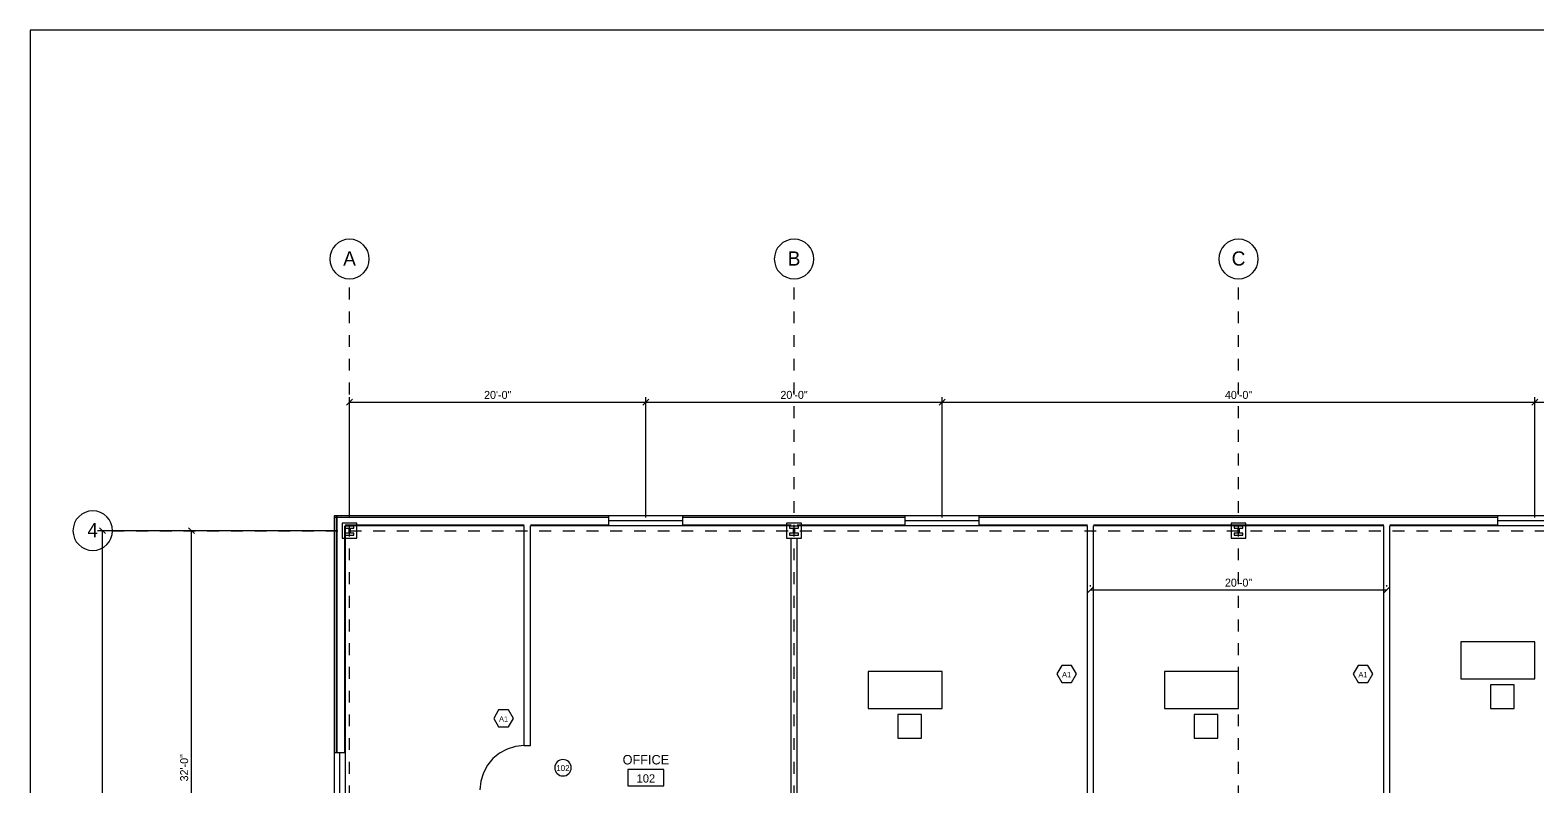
# Model space of a CAD drawing. Header units: inches. Extents: x 0.5 to 35.5, y 0.5 to 23.5.
# Drawn here: x 0.5 to 13.22, y 17.12 to 23.5 of the extents above; entities that cross this region are included whole.
import ezdxf
from ezdxf.enums import TextEntityAlignment as Align

# ---------------------------------------------------------------- set-up
doc = ezdxf.new("R2010")
doc.units = ezdxf.units.IN
doc.linetypes.add('DASHED', pattern=[0.125, 0.0833, -0.0417])
for name, color, linetype in [('A-ANNO-DIMS', 7, 'CONTINUOUS'), ('A-ANNO-SYMB', 5, 'CONTINUOUS'), ('A-ANNO-TEXT', 3, 'CONTINUOUS'), ('A-COLS', 1, 'CONTINUOUS'), ('A-DOOR', 4, 'CONTINUOUS'), ('A-FURN', 4, 'CONTINUOUS'), ('A-GLAZ', 3, 'CONTINUOUS'), ('A-WALL', 2, 'CONTINUOUS'), ('G-ANNO-TTLB', 1, 'CONTINUOUS'), ('S-GRID', 1, 'CONTINUOUS')]:
    doc.layers.add(name, color=color, linetype=linetype)

msp = doc.modelspace()

# ---------------------------------------------------------------- linework, layer by layer
at = {"layer": 'A-ANNO-DIMS'}
for p, q in [((3.16989, 20.33698), (3.219, 20.38608)), ((3.19444, 19.38931), (3.19444, 20.40319)), ((3.19444, 20.36153), (5.69444, 20.36153)), ((5.66989, 20.33698), (5.719, 20.38608)), ((5.66989, 20.33698), (5.719, 20.38608)), ((5.69444, 19.38931), (5.69444, 20.40319)), ((5.69444, 19.38931), (5.69444, 20.40319)), ((5.69444, 20.36153), (8.19444, 20.36153)), ((8.16989, 20.33698), (8.219, 20.38608)), ((8.16989, 20.33698), (8.219, 20.38608)), ((8.19444, 19.38931), (8.19444, 20.40319)), ((8.19444, 19.38931), (8.19444, 20.40319)), ((8.19444, 20.36153), (13.19444, 20.36153)), ((13.16989, 20.33698), (13.219, 20.38608)), ((13.16989, 20.33698), (13.219, 20.38608)), ((13.19444, 19.38931), (13.19444, 20.40319)), ((13.19444, 19.38931), (13.19444, 20.40319)), ((13.19444, 20.36153), (15.69444, 20.36153)), ((3.08292, 19.27778), (1.06903, 19.27778)), ((1.13525, 19.25323), (1.08614, 19.30233)), ((1.11069, 7.77778), (1.11069, 19.27778)), ((3.08292, 19.27778), (1.81903, 19.27778)), ((1.88525, 19.25323), (1.83614, 19.30233)), ((1.86069, 15.27778), (1.86069, 19.27778)), ((9.41989, 18.75323), (9.469, 18.80233)), ((9.44444, 18.80556), (9.44444, 18.81944)), ((9.44444, 18.77778), (11.94444, 18.77778)), ((11.91989, 18.75323), (11.969, 18.80233)), ((11.94444, 18.80556), (11.94444, 18.81944))]:
    msp.add_line(p, q, dxfattribs=at)
at = {"layer": 'A-ANNO-SYMB'}
for p, q in [((9.20239, 18.14161), (9.16072, 18.06944)), ((9.16072, 18.06944), (9.20239, 17.99728)), ((9.28572, 18.14161), (9.20239, 18.14161)), ((9.32739, 18.06944), (9.28572, 18.14161)), ((9.28572, 17.99728), (9.32739, 18.06944)), ((11.70239, 18.14161), (11.66072, 18.06944)), ((11.66072, 18.06944), (11.70239, 17.99728)), ((11.78572, 18.14161), (11.70239, 18.14161)), ((11.82739, 18.06944), (11.78572, 18.14161)), ((11.78572, 17.99728), (11.82739, 18.06944)), ((9.20239, 17.99728), (9.28572, 17.99728)), ((11.70239, 17.99728), (11.78572, 17.99728)), ((4.45239, 17.76661), (4.41072, 17.69444)), ((4.41072, 17.69444), (4.45239, 17.62228)), ((4.53572, 17.76661), (4.45239, 17.76661)), ((4.57739, 17.69444), (4.53572, 17.76661)), ((4.53572, 17.62228), (4.57739, 17.69444)), ((4.45239, 17.62228), (4.53572, 17.62228)), ((4.93085, 17.30481), (4.9268, 17.29177)), ((4.93725, 17.3166), (4.93085, 17.30481)), ((4.94573, 17.32688), (4.93725, 17.3166)), ((4.95601, 17.33536), (4.94573, 17.32688)), ((4.9678, 17.34176), (4.95601, 17.33536)), ((4.98084, 17.34581), (4.9678, 17.34176)), ((4.99484, 17.34722), (4.98084, 17.34581)), ((5.00883, 17.34581), (4.99484, 17.34722)), ((5.02187, 17.34176), (5.00883, 17.34581)), ((5.03366, 17.33536), (5.02187, 17.34176)), ((5.04394, 17.32688), (5.03366, 17.33536)), ((5.05242, 17.3166), (5.04394, 17.32688)), ((5.05882, 17.30481), (5.05242, 17.3166)), ((5.06287, 17.29177), (5.05882, 17.30481)), ((4.9268, 17.29177), (4.92539, 17.27778)), ((4.92539, 17.27778), (4.9268, 17.26378)), ((4.9268, 17.26378), (4.93085, 17.25075)), ((4.93085, 17.25075), (4.93725, 17.23895)), ((4.93725, 17.23895), (4.94573, 17.22867)), ((4.94573, 17.22867), (4.95601, 17.22019)), ((4.95601, 17.22019), (4.9678, 17.21379)), ((4.9678, 17.21379), (4.98084, 17.20974)), ((4.98084, 17.20974), (4.99484, 17.20833)), ((4.99484, 17.20833), (5.00883, 17.20974)), ((5.00883, 17.20974), (5.02187, 17.21379)), ((5.02187, 17.21379), (5.03366, 17.22019)), ((5.03366, 17.22019), (5.04394, 17.22867)), ((5.04394, 17.22867), (5.05242, 17.23895)), ((5.05242, 17.23895), (5.05882, 17.25075)), ((5.05882, 17.25075), (5.06287, 17.26378)), ((5.06428, 17.27778), (5.06287, 17.29177)), ((5.06287, 17.26378), (5.06428, 17.27778)), ((5.84722, 17.26389), (5.54167, 17.26389)), ((5.54167, 17.26389), (5.54167, 17.125)), ((5.84722, 17.125), (5.84722, 17.26389)), ((5.54167, 17.125), (5.84722, 17.125))]:
    msp.add_line(p, q, dxfattribs=at)
at = {"layer": 'A-COLS'}
for p, q in [((3.25694, 19.34028), (3.13194, 19.34028)), ((3.13194, 19.34028), (3.13194, 19.21528)), ((3.25694, 19.21528), (3.25694, 19.34028)), ((7.00694, 19.34028), (6.88194, 19.34028)), ((6.88194, 19.34028), (6.88194, 19.21528)), ((7.00694, 19.21528), (7.00694, 19.34028)), ((10.75694, 19.34028), (10.63194, 19.34028)), ((10.63194, 19.34028), (10.63194, 19.21528)), ((10.75694, 19.21528), (10.75694, 19.34028)), ((3.13194, 19.21528), (3.25694, 19.21528)), ((3.23194, 19.31528), (3.15694, 19.31528)), ((3.15694, 19.31528), (3.15694, 19.29861)), ((3.15694, 19.29861), (3.1875, 19.29861)), ((3.1875, 19.25694), (3.15694, 19.25694)), ((3.15694, 19.25694), (3.15694, 19.24028)), ((3.15694, 19.24028), (3.23194, 19.24028)), ((3.1875, 19.29861), (3.1875, 19.25694)), ((3.20139, 19.25694), (3.20139, 19.29861)), ((3.20139, 19.29861), (3.23194, 19.29861)), ((3.23194, 19.25694), (3.20139, 19.25694)), ((3.23194, 19.29861), (3.23194, 19.31528)), ((3.23194, 19.24028), (3.23194, 19.25694)), ((6.88194, 19.21528), (7.00694, 19.21528)), ((6.98194, 19.31528), (6.90694, 19.31528)), ((6.90694, 19.31528), (6.90694, 19.29861)), ((6.90694, 19.29861), (6.9375, 19.29861)), ((6.9375, 19.25694), (6.90694, 19.25694)), ((6.90694, 19.25694), (6.90694, 19.24028)), ((6.90694, 19.24028), (6.98194, 19.24028)), ((6.9375, 19.29861), (6.9375, 19.25694)), ((6.95139, 19.25694), (6.95139, 19.29861)), ((6.95139, 19.29861), (6.98194, 19.29861)), ((6.98194, 19.25694), (6.95139, 19.25694)), ((6.98194, 19.29861), (6.98194, 19.31528)), ((6.98194, 19.24028), (6.98194, 19.25694)), ((10.63194, 19.21528), (10.75694, 19.21528)), ((10.73194, 19.31528), (10.65694, 19.31528)), ((10.65694, 19.31528), (10.65694, 19.29861)), ((10.65694, 19.29861), (10.6875, 19.29861)), ((10.6875, 19.25694), (10.65694, 19.25694)), ((10.65694, 19.25694), (10.65694, 19.24028)), ((10.65694, 19.24028), (10.73194, 19.24028)), ((10.6875, 19.29861), (10.6875, 19.25694)), ((10.70139, 19.25694), (10.70139, 19.29861)), ((10.70139, 19.29861), (10.73194, 19.29861)), ((10.73194, 19.25694), (10.70139, 19.25694)), ((10.73194, 19.29861), (10.73194, 19.31528)), ((10.73194, 19.24028), (10.73194, 19.25694))]:
    msp.add_line(p, q, dxfattribs=at)
at = {"layer": 'A-DOOR'}
for p, q in [((4.52309, 17.43581), (4.45939, 17.40123)), ((4.59348, 17.45766), (4.52309, 17.43581)), ((4.66905, 17.46528), (4.59348, 17.45766)), ((4.3581, 17.29994), (4.32352, 17.23624)), ((4.40389, 17.35544), (4.3581, 17.29994)), ((4.45939, 17.40123), (4.40389, 17.35544)), ((4.32352, 17.23624), (4.30167, 17.16585)), ((4.30167, 17.16585), (4.29405, 17.09028))]:
    msp.add_line(p, q, dxfattribs=at)
at = {"layer": 'A-FURN'}
for p, q in [((13.19444, 18.34028), (12.56944, 18.34028)), ((12.56944, 18.34028), (12.56944, 18.02778)), ((13.19444, 18.02778), (13.19444, 18.34028)), ((8.19444, 18.09028), (7.56944, 18.09028)), ((7.56944, 18.09028), (7.56944, 17.77778)), ((8.19444, 17.77778), (8.19444, 18.09028)), ((10.69444, 18.09028), (10.06944, 18.09028)), ((10.06944, 18.09028), (10.06944, 17.77778)), ((10.69444, 17.77778), (10.69444, 18.09028)), ((12.56944, 18.02778), (13.19444, 18.02778)), ((13.01944, 17.97778), (12.81944, 17.97778)), ((12.81944, 17.97778), (12.81944, 17.77778)), ((13.01944, 17.77778), (13.01944, 17.97778)), ((7.56944, 17.77778), (8.19444, 17.77778)), ((8.01944, 17.72778), (7.81944, 17.72778)), ((7.81944, 17.72778), (7.81944, 17.52778)), ((8.01944, 17.52778), (8.01944, 17.72778)), ((10.06944, 17.77778), (10.69444, 17.77778)), ((10.51944, 17.72778), (10.31944, 17.72778)), ((10.31944, 17.72778), (10.31944, 17.52778)), ((10.51944, 17.52778), (10.51944, 17.72778)), ((12.81944, 17.77778), (13.01944, 17.77778)), ((7.81944, 17.52778), (8.01944, 17.52778)), ((10.31944, 17.52778), (10.51944, 17.52778))]:
    msp.add_line(p, q, dxfattribs=at)
at = {"layer": 'A-GLAZ'}
for p, q in [((6.00694, 19.40343), (5.38194, 19.40343)), ((6.00694, 19.36111), (5.38194, 19.36111)), ((8.50694, 19.40343), (7.88194, 19.40343)), ((8.50694, 19.36111), (7.88194, 19.36111)), ((13.50694, 19.40343), (12.88194, 19.40343)), ((13.50694, 19.36111), (12.88194, 19.36111)), ((6.00694, 19.31879), (5.38194, 19.31879)), ((8.50694, 19.31879), (7.88194, 19.31879)), ((13.50694, 19.31879), (12.88194, 19.31879)), ((3.06489, 17.40278), (3.06489, 16.90278)), ((3.11111, 17.40278), (3.11111, 16.90278)), ((3.15734, 17.40278), (3.15734, 16.90278))]:
    msp.add_line(p, q, dxfattribs=at)
at = {"layer": 'A-WALL'}
for p, q in [((5.38194, 19.40343), (3.06489, 19.40343)), ((3.06489, 19.40343), (3.06489, 17.40278)), ((5.38194, 19.3878), (3.06489, 19.3878)), ((3.08181, 19.40343), (3.08181, 17.40278)), ((3.08832, 19.40343), (3.08832, 17.40278)), ((5.38194, 19.31879), (5.38194, 19.40343)), ((7.88194, 19.40343), (6.00694, 19.40343)), ((6.00694, 19.31879), (6.00694, 19.40343)), ((7.88194, 19.3878), (6.00694, 19.3878)), ((7.88194, 19.31879), (7.88194, 19.40343)), ((12.88194, 19.40343), (8.50694, 19.40343)), ((8.50694, 19.31879), (8.50694, 19.40343)), ((12.88194, 19.3878), (8.50694, 19.3878)), ((12.88194, 19.31879), (12.88194, 19.40343)), ((3.15082, 19.31879), (3.15082, 17.40278)), ((4.66905, 19.3253), (3.15734, 19.3253)), ((4.66905, 19.31879), (3.15734, 19.31879)), ((3.15734, 19.31879), (3.15734, 17.40278)), ((4.66905, 17.46528), (4.66905, 19.31879)), ((5.38194, 19.3253), (4.71984, 19.3253)), ((5.38194, 19.31879), (4.71984, 19.31879)), ((4.71984, 17.46528), (4.71984, 19.31879)), ((6.91905, 19.3253), (6.00694, 19.3253)), ((6.91905, 19.31879), (6.00694, 19.31879)), ((6.91905, 15.34028), (6.91905, 19.21528)), ((7.88194, 19.3253), (6.96984, 19.3253)), ((7.88194, 19.31879), (6.96984, 19.31879)), ((6.96984, 16.05317), (6.96984, 19.21528)), ((9.41905, 19.3253), (8.50694, 19.3253)), ((9.41905, 19.31879), (8.50694, 19.31879)), ((9.41905, 16.05317), (9.41905, 19.31879)), ((11.91905, 19.3253), (9.46984, 19.3253)), ((11.91905, 19.31879), (9.46984, 19.31879)), ((9.46984, 16.05317), (9.46984, 19.31879)), ((11.91905, 16.05317), (11.91905, 19.31879)), ((12.88194, 19.3253), (11.96984, 19.3253)), ((12.88194, 19.31879), (11.96984, 19.31879)), ((11.96984, 16.05317), (11.96984, 19.31879)), ((4.66905, 17.46528), (4.71984, 17.46528)), ((3.15734, 17.40278), (3.06489, 17.40278))]:
    msp.add_line(p, q, dxfattribs=at)
at = {"layer": 'G-ANNO-TTLB'}
for p, q in [((35.5, 23.5), (0.5, 23.5)), ((0.5, 23.5), (0.5, 0.5))]:
    msp.add_line(p, q, dxfattribs=at)
at = {"layer": 'S-GRID'}
for p, q in [((3.04088, 21.63432), (3.03116, 21.60303)), ((3.05624, 21.66263), (3.04088, 21.63432)), ((3.07659, 21.6873), (3.05624, 21.66263)), ((3.10126, 21.70765), (3.07659, 21.6873)), ((3.12957, 21.72301), (3.10126, 21.70765)), ((3.16086, 21.73273), (3.12957, 21.72301)), ((3.19444, 21.73611), (3.16086, 21.73273)), ((3.22803, 21.73273), (3.19444, 21.73611)), ((3.25932, 21.72301), (3.22803, 21.73273)), ((3.28763, 21.70765), (3.25932, 21.72301)), ((3.3123, 21.6873), (3.28763, 21.70765)), ((3.33265, 21.66263), (3.3123, 21.6873)), ((3.34801, 21.63432), (3.33265, 21.66263)), ((3.35773, 21.60303), (3.34801, 21.63432)), ((6.79088, 21.63432), (6.78116, 21.60303)), ((6.80624, 21.66263), (6.79088, 21.63432)), ((6.82659, 21.6873), (6.80624, 21.66263)), ((6.85126, 21.70765), (6.82659, 21.6873)), ((6.87957, 21.72301), (6.85126, 21.70765)), ((6.91086, 21.73273), (6.87957, 21.72301)), ((6.94444, 21.73611), (6.91086, 21.73273)), ((6.97803, 21.73273), (6.94444, 21.73611)), ((7.00932, 21.72301), (6.97803, 21.73273)), ((7.03763, 21.70765), (7.00932, 21.72301)), ((7.0623, 21.6873), (7.03763, 21.70765)), ((7.08265, 21.66263), (7.0623, 21.6873)), ((7.09801, 21.63432), (7.08265, 21.66263)), ((7.10773, 21.60303), (7.09801, 21.63432)), ((10.54088, 21.63432), (10.53116, 21.60303)), ((10.55624, 21.66263), (10.54088, 21.63432)), ((10.57659, 21.6873), (10.55624, 21.66263)), ((10.60126, 21.70765), (10.57659, 21.6873)), ((10.62957, 21.72301), (10.60126, 21.70765)), ((10.66086, 21.73273), (10.62957, 21.72301)), ((10.69444, 21.73611), (10.66086, 21.73273)), ((10.72803, 21.73273), (10.69444, 21.73611)), ((10.75932, 21.72301), (10.72803, 21.73273)), ((10.78763, 21.70765), (10.75932, 21.72301)), ((10.8123, 21.6873), (10.78763, 21.70765)), ((10.83265, 21.66263), (10.8123, 21.6873)), ((10.84801, 21.63432), (10.83265, 21.66263)), ((10.85773, 21.60303), (10.84801, 21.63432)), ((3.03116, 21.60303), (3.02778, 21.56944)), ((3.02778, 21.56944), (3.03116, 21.53586)), ((3.03116, 21.53586), (3.04088, 21.50457)), ((3.04088, 21.50457), (3.05624, 21.47626)), ((3.33265, 21.47626), (3.34801, 21.50457)), ((3.34801, 21.50457), (3.35773, 21.53586)), ((3.36111, 21.56944), (3.35773, 21.60303)), ((3.35773, 21.53586), (3.36111, 21.56944)), ((6.78116, 21.60303), (6.77778, 21.56944)), ((6.77778, 21.56944), (6.78116, 21.53586)), ((6.78116, 21.53586), (6.79088, 21.50457)), ((6.79088, 21.50457), (6.80624, 21.47626)), ((7.08265, 21.47626), (7.09801, 21.50457)), ((7.09801, 21.50457), (7.10773, 21.53586)), ((7.11111, 21.56944), (7.10773, 21.60303)), ((7.10773, 21.53586), (7.11111, 21.56944)), ((10.53116, 21.60303), (10.52778, 21.56944)), ((10.52778, 21.56944), (10.53116, 21.53586)), ((10.53116, 21.53586), (10.54088, 21.50457)), ((10.54088, 21.50457), (10.55624, 21.47626)), ((10.83265, 21.47626), (10.84801, 21.50457)), ((10.84801, 21.50457), (10.85773, 21.53586)), ((10.86111, 21.56944), (10.85773, 21.60303)), ((10.85773, 21.53586), (10.86111, 21.56944)), ((3.05624, 21.47626), (3.07659, 21.45159)), ((3.07659, 21.45159), (3.10126, 21.43124)), ((3.10126, 21.43124), (3.12957, 21.41588)), ((3.12957, 21.41588), (3.16086, 21.40616)), ((3.16086, 21.40616), (3.19444, 21.40278)), ((3.19444, 21.40278), (3.22803, 21.40616)), ((3.22803, 21.40616), (3.25932, 21.41588)), ((3.25932, 21.41588), (3.28763, 21.43124)), ((3.28763, 21.43124), (3.3123, 21.45159)), ((3.3123, 21.45159), (3.33265, 21.47626)), ((6.80624, 21.47626), (6.82659, 21.45159)), ((6.82659, 21.45159), (6.85126, 21.43124)), ((6.85126, 21.43124), (6.87957, 21.41588)), ((6.87957, 21.41588), (6.91086, 21.40616)), ((6.91086, 21.40616), (6.94444, 21.40278)), ((6.94444, 21.40278), (6.97803, 21.40616)), ((6.97803, 21.40616), (7.00932, 21.41588)), ((7.00932, 21.41588), (7.03763, 21.43124)), ((7.03763, 21.43124), (7.0623, 21.45159)), ((7.0623, 21.45159), (7.08265, 21.47626)), ((10.55624, 21.47626), (10.57659, 21.45159)), ((10.57659, 21.45159), (10.60126, 21.43124)), ((10.60126, 21.43124), (10.62957, 21.41588)), ((10.62957, 21.41588), (10.66086, 21.40616)), ((10.66086, 21.40616), (10.69444, 21.40278)), ((10.69444, 21.40278), (10.72803, 21.40616)), ((10.72803, 21.40616), (10.75932, 21.41588)), ((10.75932, 21.41588), (10.78763, 21.43124)), ((10.78763, 21.43124), (10.8123, 21.45159)), ((10.8123, 21.45159), (10.83265, 21.47626)), ((0.87421, 19.34265), (0.8645, 19.31137)), ((0.88958, 19.37096), (0.87421, 19.34265)), ((0.90993, 19.39563), (0.88958, 19.37096)), ((0.93459, 19.41598), (0.90993, 19.39563)), ((0.9629, 19.43135), (0.93459, 19.41598)), ((0.99419, 19.44106), (0.9629, 19.43135)), ((1.02778, 19.44444), (0.99419, 19.44106)), ((1.06137, 19.44106), (1.02778, 19.44444)), ((1.09265, 19.43135), (1.06137, 19.44106)), ((1.12096, 19.41598), (1.09265, 19.43135)), ((1.14563, 19.39563), (1.12096, 19.41598)), ((1.16598, 19.37096), (1.14563, 19.39563)), ((1.18135, 19.34265), (1.16598, 19.37096)), ((1.19106, 19.31137), (1.18135, 19.34265)), ((0.8645, 19.31137), (0.86111, 19.27778)), ((0.86111, 19.27778), (0.8645, 19.24419)), ((0.8645, 19.24419), (0.87421, 19.2129)), ((0.87421, 19.2129), (0.88958, 19.18459)), ((1.16598, 19.18459), (1.18135, 19.2129)), ((1.18135, 19.2129), (1.19106, 19.24419)), ((1.19444, 19.27778), (1.19106, 19.31137)), ((1.19106, 19.24419), (1.19444, 19.27778)), ((0.88958, 19.18459), (0.90993, 19.15993)), ((0.90993, 19.15993), (0.93459, 19.13958)), ((0.93459, 19.13958), (0.9629, 19.12421)), ((0.9629, 19.12421), (0.99419, 19.1145)), ((0.99419, 19.1145), (1.02778, 19.11111)), ((1.02778, 19.11111), (1.06137, 19.1145)), ((1.06137, 19.1145), (1.09265, 19.12421)), ((1.09265, 19.12421), (1.12096, 19.13958)), ((1.12096, 19.13958), (1.14563, 19.15993)), ((1.14563, 19.15993), (1.16598, 19.18459))]:
    msp.add_line(p, q, dxfattribs=at)
at = {"layer": 'S-GRID', "linetype": 'DASHED'}
for p, q in [((3.19444, 7.02778), (3.19444, 21.40278)), ((6.94444, 7.02778), (6.94444, 21.40278)), ((10.69444, 7.02778), (10.69444, 21.40278)), ((1.19444, 19.27778), (29.94444, 19.27778))]:
    msp.add_line(p, q, dxfattribs=at)

# ---------------------------------------------------------------- texts
at = {"layer": 'A-ANNO-DIMS'}
for s, p in [('20\'-0"', (4.44444, 20.38931)), ('20\'-0"', (6.94444, 20.38931)), ('40\'-0"', (10.69444, 20.38931)), ('20\'-0"', (10.69444, 18.80556))]:
    msp.add_text(s, height=0.0675, dxfattribs=at).set_placement(p, align=Align.CENTER)
msp.add_text('32\'-0"', height=0.0675, rotation=90, dxfattribs=at).set_placement((1.83292, 17.27778), align=Align.CENTER)
at = {"layer": 'A-ANNO-SYMB'}
for s, height, p in [('A1', 0.045, (9.24405, 18.04167)), ('A1', 0.045, (11.74405, 18.04167)), ('A1', 0.045, (4.49405, 17.66667)), ('102', 0.05, (4.99484, 17.25)), ('102', 0.07, (5.69444, 17.15278))]:
    msp.add_text(s, height=height, dxfattribs=at).set_placement(p, align=Align.CENTER)
at = {"layer": 'A-ANNO-TEXT'}
msp.add_text('OFFICE', height=0.08, dxfattribs=at).set_placement((5.69444, 17.30556), align=Align.CENTER)
at = {"layer": 'S-GRID'}
for s, p in [('A', (3.19444, 21.51389)), ('B', (6.94444, 21.51389)), ('C', (10.69444, 21.51389)), ('4', (1.02778, 19.22222))]:
    msp.add_text(s, height=0.12, dxfattribs=at).set_placement(p, align=Align.CENTER)

doc.saveas('drawing.dxf')
